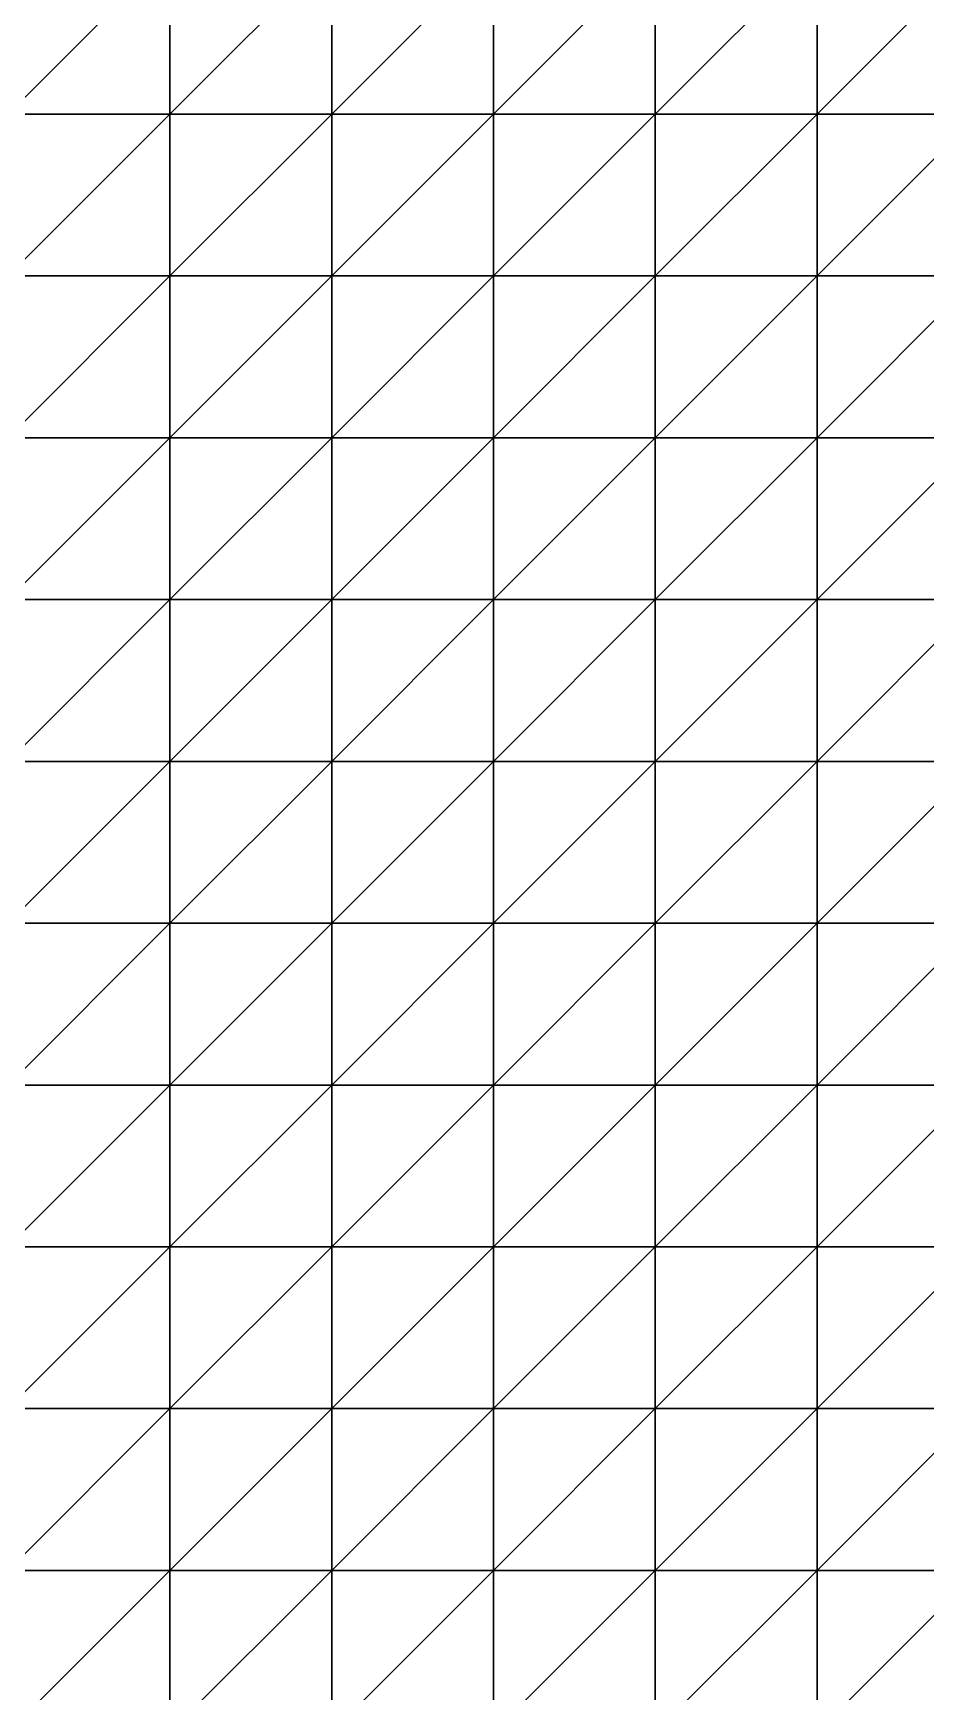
# Model space of a CAD drawing. Extents: x 292020 to 295740, y 4557680 to 4560040.
# Drawn here: x 295283.1 to 295393.5, y 4559025 to 4559230 of the extents above; entities that cross this region are included whole.
import ezdxf

# ---------------------------------------------------------------- set-up
doc = ezdxf.new("R2010")
doc.units = 0
doc.layers.add('RUN201_4_-_RUN201_NODOMAIN5_20X', color=7, linetype='CONTINUOUS')

msp = doc.modelspace()

# ---------------------------------------------------------------- linework, layer by layer
at = {"layer": 'RUN201_4_-_RUN201_NODOMAIN5_20X'}
for points in [[(295280, 4559240, 1860), (295280, 4559220, 1860), (295300, 4559240, 1860)], [(295300, 4559240, 1860), (295280, 4559220, 1860), (295300, 4559220, 1860)], [(295300, 4559240, 1940), (295280, 4559220, 1940), (295280, 4559240, 1940)], [(295300, 4559220, 1940), (295280, 4559220, 1940), (295300, 4559240, 1940)], [(295300, 4559240, 1860), (295300, 4559220, 1860), (295320, 4559240, 1860)], [(295320, 4559240, 1860), (295300, 4559220, 1860), (295320, 4559220, 1860)], [(295320, 4559240, 1940), (295300, 4559220, 1940), (295300, 4559240, 1940)], [(295320, 4559220, 1940), (295300, 4559220, 1940), (295320, 4559240, 1940)], [(295320, 4559220, 1860), (295320, 4559220, 1880), (295320, 4559240, 1860)], [(295320, 4559240, 1860), (295320, 4559220, 1880), (295320, 4559240, 1880)], [(295320, 4559240, 1880), (295320, 4559220, 1880), (295340, 4559240, 1880)], [(295340, 4559240, 1880), (295320, 4559220, 1880), (295340, 4559220, 1880)], [(295340, 4559240, 1940), (295320, 4559220, 1940), (295320, 4559240, 1940)], [(295340, 4559220, 1940), (295320, 4559220, 1940), (295340, 4559240, 1940)], [(295340, 4559220, 1880), (295340, 4559220, 1900), (295340, 4559240, 1880)], [(295340, 4559240, 1880), (295340, 4559220, 1900), (295340, 4559240, 1900)], [(295340, 4559240, 1900), (295340, 4559220, 1900), (295360, 4559240, 1900)], [(295360, 4559240, 1900), (295340, 4559220, 1900), (295360, 4559220, 1900)], [(295360, 4559240, 1940), (295340, 4559220, 1940), (295340, 4559240, 1940)], [(295360, 4559220, 1940), (295340, 4559220, 1940), (295360, 4559240, 1940)], [(295360, 4559240, 1900), (295360, 4559220, 1900), (295380, 4559240, 1900)], [(295380, 4559240, 1900), (295360, 4559220, 1900), (295380, 4559220, 1900)], [(295380, 4559240, 1940), (295360, 4559220, 1940), (295360, 4559240, 1940)], [(295380, 4559220, 1940), (295360, 4559220, 1940), (295380, 4559240, 1940)], [(295380, 4559240, 1900), (295380, 4559220, 1900), (295400, 4559240, 1900)], [(295400, 4559240, 1900), (295380, 4559220, 1900), (295400, 4559220, 1900)], [(295400, 4559240, 1940), (295380, 4559220, 1940), (295380, 4559240, 1940)], [(295400, 4559220, 1940), (295380, 4559220, 1940), (295400, 4559240, 1940)], [(295280, 4559220, 1860), (295280, 4559200, 1860), (295300, 4559220, 1860)], [(295300, 4559220, 1860), (295280, 4559200, 1860), (295300, 4559200, 1860)], [(295300, 4559220, 1940), (295280, 4559200, 1940), (295280, 4559220, 1940)], [(295300, 4559200, 1940), (295280, 4559200, 1940), (295300, 4559220, 1940)], [(295300, 4559220, 1860), (295300, 4559200, 1860), (295320, 4559220, 1860)], [(295320, 4559220, 1860), (295300, 4559200, 1860), (295320, 4559200, 1860)], [(295320, 4559220, 1940), (295300, 4559200, 1940), (295300, 4559220, 1940)], [(295320, 4559200, 1940), (295300, 4559200, 1940), (295320, 4559220, 1940)], [(295320, 4559220, 1860), (295320, 4559200, 1860), (295340, 4559220, 1860)], [(295340, 4559220, 1860), (295320, 4559200, 1860), (295340, 4559200, 1860)], [(295340, 4559220, 1860), (295320, 4559220, 1880), (295320, 4559220, 1860)], [(295340, 4559220, 1880), (295320, 4559220, 1880), (295340, 4559220, 1860)], [(295340, 4559220, 1940), (295320, 4559200, 1940), (295320, 4559220, 1940)], [(295340, 4559200, 1940), (295320, 4559200, 1940), (295340, 4559220, 1940)], [(295340, 4559200, 1860), (295340, 4559200, 1880), (295340, 4559220, 1860)], [(295340, 4559220, 1860), (295340, 4559200, 1880), (295340, 4559220, 1880)], [(295340, 4559220, 1880), (295340, 4559200, 1880), (295360, 4559220, 1880)], [(295360, 4559220, 1880), (295340, 4559200, 1880), (295360, 4559200, 1880)], [(295360, 4559220, 1880), (295340, 4559220, 1900), (295340, 4559220, 1880)], [(295360, 4559220, 1900), (295340, 4559220, 1900), (295360, 4559220, 1880)], [(295360, 4559220, 1940), (295340, 4559200, 1940), (295340, 4559220, 1940)], [(295360, 4559200, 1940), (295340, 4559200, 1940), (295360, 4559220, 1940)], [(295360, 4559220, 1880), (295360, 4559200, 1880), (295380, 4559220, 1880)], [(295380, 4559220, 1880), (295360, 4559200, 1880), (295380, 4559200, 1880)], [(295380, 4559220, 1880), (295360, 4559220, 1900), (295360, 4559220, 1880)], [(295380, 4559220, 1900), (295360, 4559220, 1900), (295380, 4559220, 1880)], [(295380, 4559220, 1940), (295360, 4559200, 1940), (295360, 4559220, 1940)], [(295380, 4559200, 1940), (295360, 4559200, 1940), (295380, 4559220, 1940)], [(295380, 4559220, 1880), (295380, 4559200, 1880), (295400, 4559220, 1880)], [(295400, 4559220, 1880), (295380, 4559200, 1880), (295400, 4559200, 1880)], [(295400, 4559220, 1880), (295380, 4559220, 1900), (295380, 4559220, 1880)], [(295400, 4559220, 1900), (295380, 4559220, 1900), (295400, 4559220, 1880)], [(295400, 4559220, 1940), (295380, 4559200, 1940), (295380, 4559220, 1940)], [(295400, 4559200, 1940), (295380, 4559200, 1940), (295400, 4559220, 1940)], [(295280, 4559200, 1860), (295280, 4559180, 1860), (295300, 4559200, 1860)], [(295300, 4559200, 1860), (295280, 4559180, 1860), (295300, 4559180, 1860)], [(295300, 4559200, 1940), (295280, 4559180, 1940), (295280, 4559200, 1940)], [(295300, 4559180, 1940), (295280, 4559180, 1940), (295300, 4559200, 1940)], [(295300, 4559200, 1860), (295300, 4559180, 1860), (295320, 4559200, 1860)], [(295320, 4559200, 1860), (295300, 4559180, 1860), (295320, 4559180, 1860)], [(295320, 4559200, 1940), (295300, 4559180, 1940), (295300, 4559200, 1940)], [(295320, 4559180, 1940), (295300, 4559180, 1940), (295320, 4559200, 1940)], [(295320, 4559200, 1860), (295320, 4559180, 1860), (295340, 4559200, 1860)], [(295340, 4559200, 1860), (295320, 4559180, 1860), (295340, 4559180, 1860)], [(295340, 4559200, 1940), (295320, 4559180, 1940), (295320, 4559200, 1940)], [(295340, 4559180, 1940), (295320, 4559180, 1940), (295340, 4559200, 1940)], [(295340, 4559200, 1860), (295340, 4559180, 1860), (295360, 4559200, 1860)], [(295360, 4559200, 1860), (295340, 4559180, 1860), (295360, 4559180, 1860)], [(295360, 4559200, 1860), (295340, 4559200, 1880), (295340, 4559200, 1860)], [(295360, 4559200, 1880), (295340, 4559200, 1880), (295360, 4559200, 1860)], [(295360, 4559200, 1940), (295340, 4559180, 1940), (295340, 4559200, 1940)], [(295360, 4559180, 1940), (295340, 4559180, 1940), (295360, 4559200, 1940)], [(295360, 4559200, 1860), (295360, 4559180, 1860), (295380, 4559200, 1860)], [(295380, 4559200, 1860), (295360, 4559180, 1860), (295380, 4559180, 1860)], [(295380, 4559200, 1860), (295360, 4559200, 1880), (295360, 4559200, 1860)], [(295380, 4559200, 1880), (295360, 4559200, 1880), (295380, 4559200, 1860)], [(295380, 4559200, 1940), (295360, 4559180, 1940), (295360, 4559200, 1940)], [(295380, 4559180, 1940), (295360, 4559180, 1940), (295380, 4559200, 1940)], [(295380, 4559180, 1860), (295380, 4559180, 1880), (295380, 4559200, 1860)], [(295380, 4559200, 1860), (295380, 4559180, 1880), (295380, 4559200, 1880)], [(295380, 4559200, 1880), (295380, 4559180, 1880), (295400, 4559200, 1880)], [(295400, 4559200, 1880), (295380, 4559180, 1880), (295400, 4559180, 1880)], [(295400, 4559200, 1960), (295380, 4559180, 1960), (295380, 4559200, 1960)], [(295400, 4559180, 1960), (295380, 4559180, 1960), (295400, 4559200, 1960)], [(295400, 4559200, 1940), (295380, 4559200, 1960), (295380, 4559200, 1940)], [(295400, 4559200, 1960), (295380, 4559200, 1960), (295400, 4559200, 1940)], [(295380, 4559200, 1940), (295380, 4559180, 1960), (295380, 4559180, 1940)], [(295380, 4559200, 1960), (295380, 4559180, 1960), (295380, 4559200, 1940)], [(295280, 4559180, 1860), (295280, 4559160, 1860), (295300, 4559180, 1860)], [(295300, 4559180, 1860), (295280, 4559160, 1860), (295300, 4559160, 1860)], [(295300, 4559180, 1940), (295280, 4559160, 1940), (295280, 4559180, 1940)], [(295300, 4559160, 1940), (295280, 4559160, 1940), (295300, 4559180, 1940)], [(295300, 4559180, 1860), (295300, 4559160, 1860), (295320, 4559180, 1860)], [(295320, 4559180, 1860), (295300, 4559160, 1860), (295320, 4559160, 1860)], [(295320, 4559180, 1940), (295300, 4559160, 1940), (295300, 4559180, 1940)], [(295320, 4559160, 1940), (295300, 4559160, 1940), (295320, 4559180, 1940)], [(295320, 4559180, 1860), (295320, 4559160, 1860), (295340, 4559180, 1860)], [(295340, 4559180, 1860), (295320, 4559160, 1860), (295340, 4559160, 1860)], [(295340, 4559180, 1940), (295320, 4559160, 1940), (295320, 4559180, 1940)], [(295340, 4559160, 1940), (295320, 4559160, 1940), (295340, 4559180, 1940)], [(295340, 4559180, 1860), (295340, 4559160, 1860), (295360, 4559180, 1860)], [(295360, 4559180, 1860), (295340, 4559160, 1860), (295360, 4559160, 1860)], [(295360, 4559180, 1940), (295340, 4559160, 1940), (295340, 4559180, 1940)], [(295360, 4559160, 1940), (295340, 4559160, 1940), (295360, 4559180, 1940)], [(295360, 4559180, 1860), (295360, 4559160, 1860), (295380, 4559180, 1860)], [(295380, 4559180, 1860), (295360, 4559160, 1860), (295380, 4559160, 1860)], [(295380, 4559180, 1940), (295360, 4559160, 1940), (295360, 4559180, 1940)], [(295380, 4559160, 1940), (295360, 4559160, 1940), (295380, 4559180, 1940)], [(295380, 4559160, 1860), (295380, 4559160, 1880), (295380, 4559180, 1860)], [(295380, 4559180, 1860), (295380, 4559160, 1880), (295380, 4559180, 1880)], [(295380, 4559180, 1880), (295380, 4559160, 1880), (295400, 4559180, 1880)], [(295400, 4559180, 1880), (295380, 4559160, 1880), (295400, 4559160, 1880)], [(295400, 4559180, 1960), (295380, 4559160, 1960), (295380, 4559180, 1960)], [(295400, 4559160, 1960), (295380, 4559160, 1960), (295400, 4559180, 1960)], [(295380, 4559180, 1940), (295380, 4559160, 1960), (295380, 4559160, 1940)], [(295380, 4559180, 1960), (295380, 4559160, 1960), (295380, 4559180, 1940)], [(295280, 4559160, 1860), (295280, 4559140, 1860), (295300, 4559160, 1860)], [(295300, 4559160, 1860), (295280, 4559140, 1860), (295300, 4559140, 1860)], [(295300, 4559160, 1940), (295280, 4559140, 1940), (295280, 4559160, 1940)], [(295300, 4559140, 1940), (295280, 4559140, 1940), (295300, 4559160, 1940)], [(295300, 4559160, 1860), (295300, 4559140, 1860), (295320, 4559160, 1860)], [(295320, 4559160, 1860), (295300, 4559140, 1860), (295320, 4559140, 1860)], [(295320, 4559160, 1940), (295300, 4559140, 1940), (295300, 4559160, 1940)], [(295320, 4559140, 1940), (295300, 4559140, 1940), (295320, 4559160, 1940)], [(295320, 4559160, 1860), (295320, 4559140, 1860), (295340, 4559160, 1860)], [(295340, 4559160, 1860), (295320, 4559140, 1860), (295340, 4559140, 1860)], [(295340, 4559160, 1940), (295320, 4559140, 1940), (295320, 4559160, 1940)], [(295340, 4559140, 1940), (295320, 4559140, 1940), (295340, 4559160, 1940)], [(295340, 4559160, 1860), (295340, 4559140, 1860), (295360, 4559160, 1860)], [(295360, 4559160, 1860), (295340, 4559140, 1860), (295360, 4559140, 1860)], [(295360, 4559160, 1940), (295340, 4559140, 1940), (295340, 4559160, 1940)], [(295360, 4559140, 1940), (295340, 4559140, 1940), (295360, 4559160, 1940)], [(295360, 4559160, 1860), (295360, 4559140, 1860), (295380, 4559160, 1860)], [(295380, 4559160, 1860), (295360, 4559140, 1860), (295380, 4559140, 1860)], [(295380, 4559160, 1960), (295360, 4559140, 1960), (295360, 4559160, 1960)], [(295380, 4559140, 1960), (295360, 4559140, 1960), (295380, 4559160, 1960)], [(295380, 4559160, 1940), (295360, 4559160, 1960), (295360, 4559160, 1940)], [(295380, 4559160, 1960), (295360, 4559160, 1960), (295380, 4559160, 1940)], [(295360, 4559160, 1940), (295360, 4559140, 1960), (295360, 4559140, 1940)], [(295360, 4559160, 1960), (295360, 4559140, 1960), (295360, 4559160, 1940)], [(295380, 4559140, 1860), (295380, 4559140, 1880), (295380, 4559160, 1860)], [(295380, 4559160, 1860), (295380, 4559140, 1880), (295380, 4559160, 1880)], [(295380, 4559160, 1880), (295380, 4559140, 1880), (295400, 4559160, 1880)], [(295400, 4559160, 1880), (295380, 4559140, 1880), (295400, 4559140, 1880)], [(295400, 4559160, 1960), (295380, 4559140, 1960), (295380, 4559160, 1960)], [(295400, 4559140, 1960), (295380, 4559140, 1960), (295400, 4559160, 1960)], [(295280, 4559140, 1860), (295280, 4559120, 1860), (295300, 4559140, 1860)], [(295300, 4559140, 1860), (295280, 4559120, 1860), (295300, 4559120, 1860)], [(295300, 4559140, 1940), (295280, 4559120, 1940), (295280, 4559140, 1940)], [(295300, 4559120, 1940), (295280, 4559120, 1940), (295300, 4559140, 1940)], [(295300, 4559140, 1860), (295300, 4559120, 1860), (295320, 4559140, 1860)], [(295320, 4559140, 1860), (295300, 4559120, 1860), (295320, 4559120, 1860)], [(295320, 4559140, 1940), (295300, 4559120, 1940), (295300, 4559140, 1940)], [(295320, 4559120, 1940), (295300, 4559120, 1940), (295320, 4559140, 1940)], [(295320, 4559140, 1860), (295320, 4559120, 1860), (295340, 4559140, 1860)], [(295340, 4559140, 1860), (295320, 4559120, 1860), (295340, 4559120, 1860)], [(295340, 4559140, 1940), (295320, 4559120, 1940), (295320, 4559140, 1940)], [(295340, 4559120, 1940), (295320, 4559120, 1940), (295340, 4559140, 1940)], [(295340, 4559140, 1860), (295340, 4559120, 1860), (295360, 4559140, 1860)], [(295360, 4559140, 1860), (295340, 4559120, 1860), (295360, 4559120, 1860)], [(295360, 4559140, 1960), (295340, 4559120, 1960), (295340, 4559140, 1960)], [(295360, 4559120, 1960), (295340, 4559120, 1960), (295360, 4559140, 1960)], [(295360, 4559140, 1940), (295340, 4559140, 1960), (295340, 4559140, 1940)], [(295360, 4559140, 1960), (295340, 4559140, 1960), (295360, 4559140, 1940)], [(295340, 4559140, 1940), (295340, 4559120, 1960), (295340, 4559120, 1940)], [(295340, 4559140, 1960), (295340, 4559120, 1960), (295340, 4559140, 1940)], [(295360, 4559120, 1860), (295360, 4559120, 1880), (295360, 4559140, 1860)], [(295360, 4559140, 1860), (295360, 4559120, 1880), (295360, 4559140, 1880)], [(295360, 4559140, 1860), (295360, 4559140, 1880), (295380, 4559140, 1860)], [(295380, 4559140, 1860), (295360, 4559140, 1880), (295380, 4559140, 1880)], [(295360, 4559140, 1880), (295360, 4559120, 1880), (295380, 4559140, 1880)], [(295380, 4559140, 1880), (295360, 4559120, 1880), (295380, 4559120, 1880)], [(295380, 4559140, 1960), (295360, 4559120, 1960), (295360, 4559140, 1960)], [(295380, 4559120, 1960), (295360, 4559120, 1960), (295380, 4559140, 1960)], [(295380, 4559140, 1880), (295380, 4559120, 1880), (295400, 4559140, 1880)], [(295400, 4559140, 1880), (295380, 4559120, 1880), (295400, 4559120, 1880)], [(295400, 4559140, 1960), (295380, 4559120, 1960), (295380, 4559140, 1960)], [(295400, 4559120, 1960), (295380, 4559120, 1960), (295400, 4559140, 1960)], [(295280, 4559120, 1860), (295280, 4559100, 1860), (295300, 4559120, 1860)], [(295300, 4559120, 1860), (295280, 4559100, 1860), (295300, 4559100, 1860)], [(295300, 4559120, 1940), (295280, 4559100, 1940), (295280, 4559120, 1940)], [(295300, 4559100, 1940), (295280, 4559100, 1940), (295300, 4559120, 1940)], [(295300, 4559120, 1860), (295300, 4559100, 1860), (295320, 4559120, 1860)], [(295320, 4559120, 1860), (295300, 4559100, 1860), (295320, 4559100, 1860)], [(295320, 4559120, 1940), (295300, 4559100, 1940), (295300, 4559120, 1940)], [(295320, 4559100, 1940), (295300, 4559100, 1940), (295320, 4559120, 1940)], [(295320, 4559120, 1860), (295320, 4559100, 1860), (295340, 4559120, 1860)], [(295340, 4559120, 1860), (295320, 4559100, 1860), (295340, 4559100, 1860)], [(295340, 4559120, 1960), (295320, 4559100, 1960), (295320, 4559120, 1960)], [(295340, 4559100, 1960), (295320, 4559100, 1960), (295340, 4559120, 1960)], [(295340, 4559120, 1940), (295320, 4559120, 1960), (295320, 4559120, 1940)], [(295340, 4559120, 1960), (295320, 4559120, 1960), (295340, 4559120, 1940)], [(295320, 4559120, 1940), (295320, 4559100, 1960), (295320, 4559100, 1940)], [(295320, 4559120, 1960), (295320, 4559100, 1960), (295320, 4559120, 1940)], [(295340, 4559120, 1860), (295340, 4559100, 1860), (295360, 4559120, 1860)], [(295360, 4559120, 1860), (295340, 4559100, 1860), (295360, 4559100, 1860)], [(295360, 4559120, 1960), (295340, 4559100, 1960), (295340, 4559120, 1960)], [(295360, 4559100, 1960), (295340, 4559100, 1960), (295360, 4559120, 1960)], [(295360, 4559120, 1860), (295360, 4559100, 1860), (295380, 4559120, 1860)], [(295380, 4559120, 1860), (295360, 4559100, 1860), (295380, 4559100, 1860)], [(295380, 4559120, 1860), (295360, 4559120, 1880), (295360, 4559120, 1860)], [(295380, 4559120, 1880), (295360, 4559120, 1880), (295380, 4559120, 1860)], [(295380, 4559120, 1960), (295360, 4559100, 1960), (295360, 4559120, 1960)], [(295380, 4559100, 1960), (295360, 4559100, 1960), (295380, 4559120, 1960)], [(295380, 4559120, 1860), (295380, 4559100, 1860), (295400, 4559120, 1860)], [(295400, 4559120, 1860), (295380, 4559100, 1860), (295400, 4559100, 1860)], [(295400, 4559120, 1860), (295380, 4559120, 1880), (295380, 4559120, 1860)], [(295400, 4559120, 1880), (295380, 4559120, 1880), (295400, 4559120, 1860)], [(295400, 4559120, 1960), (295380, 4559100, 1960), (295380, 4559120, 1960)], [(295400, 4559100, 1960), (295380, 4559100, 1960), (295400, 4559120, 1960)], [(295280, 4559100, 1860), (295280, 4559100, 1880), (295300, 4559100, 1860)], [(295300, 4559100, 1860), (295280, 4559100, 1880), (295300, 4559100, 1880)], [(295280, 4559100, 1880), (295280, 4559080, 1880), (295300, 4559100, 1880)], [(295300, 4559100, 1880), (295280, 4559080, 1880), (295300, 4559080, 1880)], [(295300, 4559100, 1960), (295280, 4559080, 1960), (295280, 4559100, 1960)], [(295300, 4559080, 1960), (295280, 4559080, 1960), (295300, 4559100, 1960)], [(295300, 4559100, 1940), (295280, 4559100, 1960), (295280, 4559100, 1940)], [(295300, 4559100, 1960), (295280, 4559100, 1960), (295300, 4559100, 1940)], [(295300, 4559100, 1860), (295300, 4559100, 1880), (295320, 4559100, 1860)], [(295320, 4559100, 1860), (295300, 4559100, 1880), (295320, 4559100, 1880)], [(295300, 4559100, 1880), (295300, 4559080, 1880), (295320, 4559100, 1880)], [(295320, 4559100, 1880), (295300, 4559080, 1880), (295320, 4559080, 1880)], [(295320, 4559100, 1960), (295300, 4559080, 1960), (295300, 4559100, 1960)], [(295320, 4559080, 1960), (295300, 4559080, 1960), (295320, 4559100, 1960)], [(295320, 4559100, 1940), (295300, 4559100, 1960), (295300, 4559100, 1940)], [(295320, 4559100, 1960), (295300, 4559100, 1960), (295320, 4559100, 1940)], [(295320, 4559100, 1860), (295320, 4559100, 1880), (295340, 4559100, 1860)], [(295340, 4559100, 1860), (295320, 4559100, 1880), (295340, 4559100, 1880)], [(295320, 4559100, 1880), (295320, 4559080, 1880), (295340, 4559100, 1880)], [(295340, 4559100, 1880), (295320, 4559080, 1880), (295340, 4559080, 1880)], [(295340, 4559100, 1960), (295320, 4559080, 1960), (295320, 4559100, 1960)], [(295340, 4559080, 1960), (295320, 4559080, 1960), (295340, 4559100, 1960)], [(295340, 4559100, 1860), (295340, 4559080, 1860), (295360, 4559100, 1860)], [(295360, 4559100, 1860), (295340, 4559080, 1860), (295360, 4559080, 1860)], [(295340, 4559100, 1860), (295340, 4559080, 1880), (295340, 4559080, 1860)], [(295340, 4559100, 1880), (295340, 4559080, 1880), (295340, 4559100, 1860)], [(295360, 4559100, 1960), (295340, 4559080, 1960), (295340, 4559100, 1960)], [(295360, 4559080, 1960), (295340, 4559080, 1960), (295360, 4559100, 1960)], [(295360, 4559080, 1860), (295360, 4559080, 1880), (295360, 4559100, 1860)], [(295360, 4559100, 1860), (295360, 4559080, 1880), (295360, 4559100, 1880)], [(295360, 4559100, 1860), (295360, 4559100, 1880), (295380, 4559100, 1860)], [(295380, 4559100, 1860), (295360, 4559100, 1880), (295380, 4559100, 1880)], [(295360, 4559100, 1880), (295360, 4559080, 1880), (295380, 4559100, 1880)], [(295380, 4559100, 1880), (295360, 4559080, 1880), (295380, 4559080, 1880)], [(295380, 4559100, 1960), (295360, 4559080, 1960), (295360, 4559100, 1960)], [(295380, 4559080, 1960), (295360, 4559080, 1960), (295380, 4559100, 1960)], [(295380, 4559100, 1860), (295380, 4559100, 1880), (295400, 4559100, 1860)], [(295400, 4559100, 1860), (295380, 4559100, 1880), (295400, 4559100, 1880)], [(295380, 4559100, 1880), (295380, 4559080, 1880), (295400, 4559100, 1880)], [(295400, 4559100, 1880), (295380, 4559080, 1880), (295400, 4559080, 1880)], [(295400, 4559100, 1960), (295380, 4559080, 1960), (295380, 4559100, 1960)], [(295400, 4559080, 1960), (295380, 4559080, 1960), (295400, 4559100, 1960)], [(295280, 4559080, 1880), (295280, 4559060, 1880), (295300, 4559080, 1880)], [(295300, 4559080, 1880), (295280, 4559060, 1880), (295300, 4559060, 1880)], [(295300, 4559080, 1960), (295280, 4559060, 1960), (295280, 4559080, 1960)], [(295300, 4559060, 1960), (295280, 4559060, 1960), (295300, 4559080, 1960)], [(295300, 4559080, 1860), (295300, 4559060, 1860), (295320, 4559080, 1860)], [(295320, 4559080, 1860), (295300, 4559060, 1860), (295320, 4559060, 1860)], [(295320, 4559080, 1860), (295300, 4559080, 1880), (295300, 4559080, 1860)], [(295320, 4559080, 1880), (295300, 4559080, 1880), (295320, 4559080, 1860)], [(295300, 4559080, 1860), (295300, 4559060, 1880), (295300, 4559060, 1860)], [(295300, 4559080, 1880), (295300, 4559060, 1880), (295300, 4559080, 1860)], [(295320, 4559080, 1960), (295300, 4559060, 1960), (295300, 4559080, 1960)], [(295320, 4559060, 1960), (295300, 4559060, 1960), (295320, 4559080, 1960)], [(295320, 4559080, 1860), (295320, 4559060, 1860), (295340, 4559080, 1860)], [(295340, 4559080, 1860), (295320, 4559060, 1860), (295340, 4559060, 1860)], [(295340, 4559080, 1860), (295320, 4559080, 1880), (295320, 4559080, 1860)], [(295340, 4559080, 1880), (295320, 4559080, 1880), (295340, 4559080, 1860)], [(295340, 4559080, 1960), (295320, 4559060, 1960), (295320, 4559080, 1960)], [(295340, 4559060, 1960), (295320, 4559060, 1960), (295340, 4559080, 1960)], [(295340, 4559060, 1860), (295340, 4559060, 1880), (295340, 4559080, 1860)], [(295340, 4559080, 1860), (295340, 4559060, 1880), (295340, 4559080, 1880)], [(295340, 4559080, 1860), (295340, 4559080, 1880), (295360, 4559080, 1860)], [(295360, 4559080, 1860), (295340, 4559080, 1880), (295360, 4559080, 1880)], [(295340, 4559080, 1880), (295340, 4559060, 1880), (295360, 4559080, 1880)], [(295360, 4559080, 1880), (295340, 4559060, 1880), (295360, 4559060, 1880)], [(295360, 4559080, 1960), (295340, 4559060, 1960), (295340, 4559080, 1960)], [(295360, 4559060, 1960), (295340, 4559060, 1960), (295360, 4559080, 1960)], [(295360, 4559080, 1880), (295360, 4559060, 1880), (295380, 4559080, 1880)], [(295380, 4559080, 1880), (295360, 4559060, 1880), (295380, 4559060, 1880)], [(295380, 4559080, 1960), (295360, 4559060, 1960), (295360, 4559080, 1960)], [(295380, 4559060, 1960), (295360, 4559060, 1960), (295380, 4559080, 1960)], [(295380, 4559080, 1880), (295380, 4559060, 1880), (295400, 4559080, 1880)], [(295400, 4559080, 1880), (295380, 4559060, 1880), (295400, 4559060, 1880)], [(295400, 4559080, 1960), (295380, 4559060, 1960), (295380, 4559080, 1960)], [(295400, 4559060, 1960), (295380, 4559060, 1960), (295400, 4559080, 1960)], [(295280, 4559060, 1880), (295280, 4559040, 1880), (295300, 4559060, 1880)], [(295300, 4559060, 1880), (295280, 4559040, 1880), (295300, 4559040, 1880)], [(295300, 4559060, 1960), (295280, 4559040, 1960), (295280, 4559060, 1960)], [(295300, 4559040, 1960), (295280, 4559040, 1960), (295300, 4559060, 1960)], [(295300, 4559060, 1860), (295300, 4559040, 1860), (295320, 4559060, 1860)], [(295320, 4559060, 1860), (295300, 4559040, 1860), (295320, 4559040, 1860)], [(295300, 4559060, 1860), (295300, 4559040, 1880), (295300, 4559040, 1860)], [(295300, 4559060, 1880), (295300, 4559040, 1880), (295300, 4559060, 1860)], [(295320, 4559060, 1960), (295300, 4559040, 1960), (295300, 4559060, 1960)], [(295320, 4559040, 1960), (295300, 4559040, 1960), (295320, 4559060, 1960)], [(295320, 4559060, 1860), (295320, 4559040, 1860), (295340, 4559060, 1860)], [(295340, 4559060, 1860), (295320, 4559040, 1860), (295340, 4559040, 1860)], [(295340, 4559060, 1960), (295320, 4559040, 1960), (295320, 4559060, 1960)], [(295340, 4559040, 1960), (295320, 4559040, 1960), (295340, 4559060, 1960)], [(295340, 4559040, 1860), (295340, 4559040, 1880), (295340, 4559060, 1860)], [(295340, 4559060, 1860), (295340, 4559040, 1880), (295340, 4559060, 1880)], [(295340, 4559060, 1880), (295340, 4559040, 1880), (295360, 4559060, 1880)], [(295360, 4559060, 1880), (295340, 4559040, 1880), (295360, 4559040, 1880)], [(295360, 4559060, 1960), (295340, 4559040, 1960), (295340, 4559060, 1960)], [(295360, 4559040, 1960), (295340, 4559040, 1960), (295360, 4559060, 1960)], [(295360, 4559060, 1880), (295360, 4559040, 1880), (295380, 4559060, 1880)], [(295380, 4559060, 1880), (295360, 4559040, 1880), (295380, 4559040, 1880)], [(295380, 4559060, 1960), (295360, 4559040, 1960), (295360, 4559060, 1960)], [(295380, 4559040, 1960), (295360, 4559040, 1960), (295380, 4559060, 1960)], [(295380, 4559060, 1880), (295380, 4559040, 1880), (295400, 4559060, 1880)], [(295400, 4559060, 1880), (295380, 4559040, 1880), (295400, 4559040, 1880)], [(295400, 4559060, 1960), (295380, 4559040, 1960), (295380, 4559060, 1960)], [(295400, 4559040, 1960), (295380, 4559040, 1960), (295400, 4559060, 1960)], [(295280, 4559040, 1880), (295280, 4559040, 1900), (295300, 4559040, 1880)], [(295300, 4559040, 1880), (295280, 4559040, 1900), (295300, 4559040, 1900)], [(295280, 4559040, 1900), (295280, 4559020, 1900), (295300, 4559040, 1900)], [(295300, 4559040, 1900), (295280, 4559020, 1900), (295300, 4559020, 1900)], [(295300, 4559040, 1960), (295280, 4559020, 1960), (295280, 4559040, 1960)], [(295300, 4559020, 1960), (295280, 4559020, 1960), (295300, 4559040, 1960)], [(295300, 4559040, 1860), (295300, 4559040, 1880), (295320, 4559040, 1860)], [(295320, 4559040, 1860), (295300, 4559040, 1880), (295320, 4559040, 1880)], [(295300, 4559040, 1880), (295300, 4559020, 1880), (295320, 4559040, 1880)], [(295320, 4559040, 1880), (295300, 4559020, 1880), (295320, 4559020, 1880)], [(295300, 4559040, 1880), (295300, 4559020, 1900), (295300, 4559020, 1880)], [(295300, 4559040, 1900), (295300, 4559020, 1900), (295300, 4559040, 1880)], [(295320, 4559040, 1960), (295300, 4559020, 1960), (295300, 4559040, 1960)], [(295320, 4559020, 1960), (295300, 4559020, 1960), (295320, 4559040, 1960)], [(295320, 4559040, 1860), (295320, 4559040, 1880), (295340, 4559040, 1860)], [(295340, 4559040, 1860), (295320, 4559040, 1880), (295340, 4559040, 1880)], [(295320, 4559040, 1880), (295320, 4559020, 1880), (295340, 4559040, 1880)], [(295340, 4559040, 1880), (295320, 4559020, 1880), (295340, 4559020, 1880)], [(295340, 4559040, 1960), (295320, 4559020, 1960), (295320, 4559040, 1960)], [(295340, 4559020, 1960), (295320, 4559020, 1960), (295340, 4559040, 1960)], [(295340, 4559040, 1880), (295340, 4559020, 1880), (295360, 4559040, 1880)], [(295360, 4559040, 1880), (295340, 4559020, 1880), (295360, 4559020, 1880)], [(295360, 4559040, 1960), (295340, 4559020, 1960), (295340, 4559040, 1960)], [(295360, 4559020, 1960), (295340, 4559020, 1960), (295360, 4559040, 1960)], [(295360, 4559040, 1880), (295360, 4559020, 1880), (295380, 4559040, 1880)], [(295380, 4559040, 1880), (295360, 4559020, 1880), (295380, 4559020, 1880)], [(295380, 4559040, 1960), (295360, 4559020, 1960), (295360, 4559040, 1960)], [(295380, 4559020, 1960), (295360, 4559020, 1960), (295380, 4559040, 1960)], [(295380, 4559040, 1880), (295380, 4559020, 1880), (295400, 4559040, 1880)], [(295400, 4559040, 1880), (295380, 4559020, 1880), (295400, 4559020, 1880)], [(295400, 4559040, 1960), (295380, 4559020, 1960), (295380, 4559040, 1960)], [(295400, 4559020, 1960), (295380, 4559020, 1960), (295400, 4559040, 1960)]]:
    msp.add_3dface(points, dxfattribs=at)

doc.saveas('drawing.dxf')
